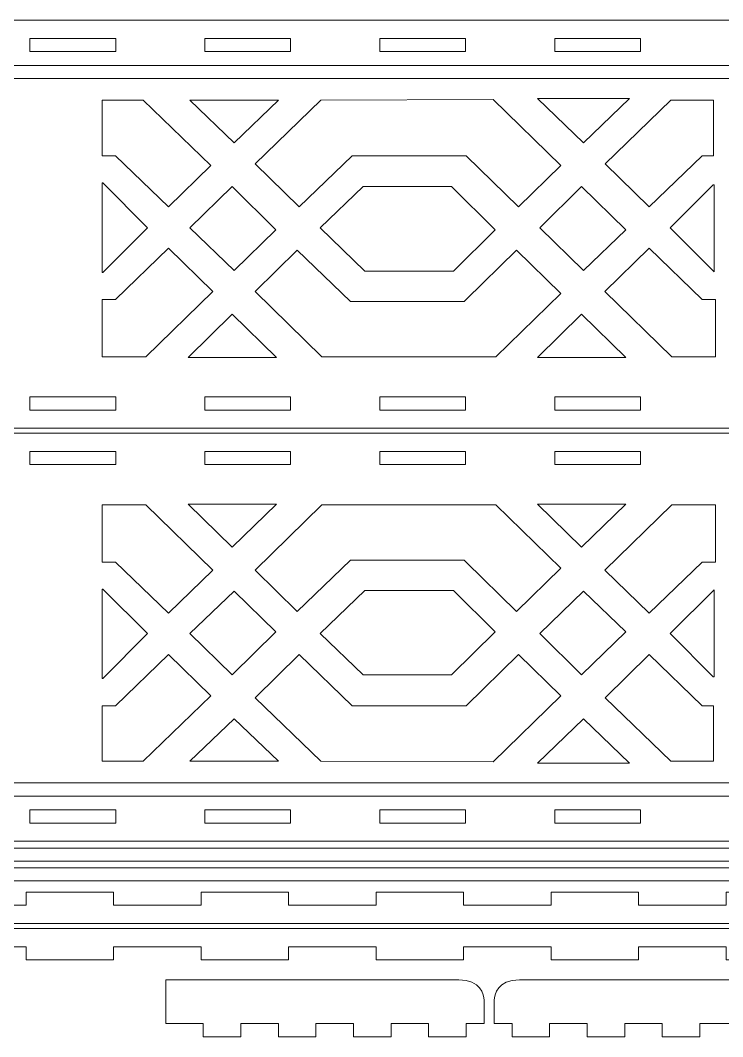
# Model space of a CAD drawing. Header units: millimetres. Extents: x -21 to 528, y 319 to 1051.
# Drawn here: x 97.3 to 290.1, y 772.4 to 1051.4 of the extents above; entities that cross this region are included whole.
import ezdxf

# ---------------------------------------------------------------- set-up
doc = ezdxf.new("R2010")
doc.units = ezdxf.units.MM
doc.header["$MEASUREMENT"] = 0
doc.layers.add('Layer 1', color=7, linetype='Continuous')

msp = doc.modelspace()

# ---------------------------------------------------------------- linework, layer by layer
at = {"layer": 'Layer 1', "color": 240, "lineweight": 9}
for points, knots in [([(-14.3884, 939.388), (-14.3884, 939.388), (339.8342, 939.388), (339.8342, 939.388), (339.8342, 939.388), (339.8342, 939.388), (339.8342, 1051.388), (339.8342, 1051.388), (339.8342, 1051.388), (339.8342, 1051.388), (-14.3884, 1051.388), (-14.3884, 1051.388), (-14.3884, 1051.388), (-17.6905, 1051.388), (-20.3922, 1049.138), (-20.3922, 1046.388), (-20.3922, 1046.388), (-20.3922, 1046.388), (-20.3922, 944.388), (-20.3922, 944.388), (-20.3922, 944.388), (-20.3922, 941.638), (-17.6905, 939.388), (-14.3884, 939.388)], [0, 0, 0, 0, 0.14285714, 0.14285714, 0.14285714, 0.14285714, 0.28571429, 0.28571429, 0.28571429, 0.28571429, 0.42857143, 0.42857143, 0.42857143, 0.42857143, 0.57142857, 0.57142857, 0.57142857, 0.57142857, 0.71428571, 0.71428571, 0.71428571, 0.71428571, 1, 1, 1, 1]), ([(99.9234, 1046.388), (99.9234, 1046.388), (99.9234, 1042.788), (99.9234, 1042.788), (99.9234, 1042.788), (99.9234, 1042.788), (123.4582, 1042.788), (123.4582, 1042.788), (123.4582, 1042.788), (123.4582, 1042.788), (123.4582, 1046.388), (123.4582, 1046.388), (123.4582, 1046.388), (123.4582, 1046.388), (99.9234, 1046.388), (99.9234, 1046.388)], [0, 0, 0, 0, 0.2, 0.2, 0.2, 0.2, 0.4, 0.4, 0.4, 0.4, 0.6, 0.6, 0.6, 0.6, 1, 1, 1, 1]), ([(147.9536, 1046.388), (147.9536, 1046.388), (147.9536, 1042.788), (147.9536, 1042.788), (147.9536, 1042.788), (147.9536, 1042.788), (171.4884, 1042.788), (171.4884, 1042.788), (171.4884, 1042.788), (171.4884, 1042.788), (171.4884, 1046.388), (171.4884, 1046.388), (171.4884, 1046.388), (171.4884, 1046.388), (147.9536, 1046.388), (147.9536, 1046.388)], [0, 0, 0, 0, 0.2, 0.2, 0.2, 0.2, 0.4, 0.4, 0.4, 0.4, 0.6, 0.6, 0.6, 0.6, 1, 1, 1, 1]), ([(195.9838, 1046.388), (195.9838, 1046.388), (195.9838, 1042.788), (195.9838, 1042.788), (195.9838, 1042.788), (195.9838, 1042.788), (219.5186, 1042.788), (219.5186, 1042.788), (219.5186, 1042.788), (219.5186, 1042.788), (219.5186, 1046.388), (219.5186, 1046.388), (219.5186, 1046.388), (219.5186, 1046.388), (195.9838, 1046.388), (195.9838, 1046.388)], [0, 0, 0, 0, 0.2, 0.2, 0.2, 0.2, 0.4, 0.4, 0.4, 0.4, 0.6, 0.6, 0.6, 0.6, 1, 1, 1, 1]), ([(244.014, 1046.388), (244.014, 1046.388), (244.014, 1042.788), (244.014, 1042.788), (244.014, 1042.788), (244.014, 1042.788), (267.5488, 1042.788), (267.5488, 1042.788), (267.5488, 1042.788), (267.5488, 1042.788), (267.5488, 1046.388), (267.5488, 1046.388), (267.5488, 1046.388), (267.5488, 1046.388), (244.014, 1046.388), (244.014, 1046.388)], [0, 0, 0, 0, 0.2, 0.2, 0.2, 0.2, 0.4, 0.4, 0.4, 0.4, 0.6, 0.6, 0.6, 0.6, 1, 1, 1, 1]), ([(179.7406, 1029.44), (179.7406, 1029.44), (161.7063, 1011.9962), (161.7063, 1011.9962), (161.7063, 1011.9962), (161.7063, 1011.9962), (173.844, 1000.1453), (173.844, 1000.1453), (173.844, 1000.1453), (173.844, 1000.1453), (188.4121, 1014.2), (188.4121, 1014.2), (188.4121, 1014.2), (188.4121, 1014.2), (219.6296, 1014.2), (219.6296, 1014.2), (219.6296, 1014.2), (219.6296, 1014.2), (234.0244, 1000.1453), (234.0244, 1000.1453), (234.0244, 1000.1453), (234.0244, 1000.1453), (245.6443, 1011.4906), (245.6443, 1011.4906), (245.6443, 1011.4906), (245.6443, 1011.4906), (227.0872, 1029.6093), (227.0872, 1029.6093), (227.0872, 1029.6093), (227.0872, 1029.6093), (179.7406, 1029.44), (179.7406, 1029.44)], [0, 0, 0, 0, 0.11111111, 0.11111111, 0.11111111, 0.11111111, 0.22222222, 0.22222222, 0.22222222, 0.22222222, 0.33333333, 0.33333333, 0.33333333, 0.33333333, 0.44444444, 0.44444444, 0.44444444, 0.44444444, 0.55555556, 0.55555556, 0.55555556, 0.55555556, 0.66666667, 0.66666667, 0.66666667, 0.66666667, 0.77777778, 0.77777778, 0.77777778, 0.77777778, 1, 1, 1, 1]), ([(251.8877, 1017.756), (251.8877, 1017.756), (264.5483, 1029.948), (264.5483, 1029.948), (264.5483, 1029.948), (264.5483, 1029.948), (239.2274, 1029.948), (239.2274, 1029.948), (239.2274, 1029.948), (239.2274, 1029.948), (251.8877, 1017.756), (251.8877, 1017.756)], [0, 0, 0, 0, 0.25, 0.25, 0.25, 0.25, 0.5, 0.5, 0.5, 0.5, 1, 1, 1, 1]), ([(123.3757, 1014.2), (123.3757, 1014.2), (137.9439, 1000.1453), (137.9439, 1000.1453), (137.9439, 1000.1453), (137.9439, 1000.1453), (149.5637, 1011.4906), (149.5637, 1011.4906), (149.5637, 1011.4906), (149.5637, 1011.4906), (131.0067, 1029.44), (131.0067, 1029.44), (131.0067, 1029.44), (131.0067, 1029.44), (119.7336, 1029.44), (119.7336, 1029.44), (119.7336, 1029.44), (119.7336, 1029.44), (119.7336, 1014.2), (119.7336, 1014.2), (119.7336, 1014.2), (119.7336, 1014.2), (123.3757, 1014.2), (123.3757, 1014.2)], [0, 0, 0, 0, 0.14285714, 0.14285714, 0.14285714, 0.14285714, 0.28571429, 0.28571429, 0.28571429, 0.28571429, 0.42857143, 0.42857143, 0.42857143, 0.42857143, 0.57142857, 0.57142857, 0.57142857, 0.57142857, 0.71428571, 0.71428571, 0.71428571, 0.71428571, 1, 1, 1, 1]), ([(143.8478, 1029.44), (143.8478, 1029.44), (155.9807, 1017.756), (155.9807, 1017.756), (155.9807, 1017.756), (155.9807, 1017.756), (168.1135, 1029.44), (168.1135, 1029.44), (168.1135, 1029.44), (168.1135, 1029.44), (143.8478, 1029.44), (143.8478, 1029.44)], [0, 0, 0, 0, 0.25, 0.25, 0.25, 0.25, 0.5, 0.5, 0.5, 0.5, 1, 1, 1, 1]), ([(257.7869, 1011.9962), (257.7869, 1011.9962), (269.9245, 1000.1453), (269.9245, 1000.1453), (269.9245, 1000.1453), (269.9245, 1000.1453), (284.4927, 1014.2), (284.4927, 1014.2), (284.4927, 1014.2), (284.4927, 1014.2), (287.6145, 1014.2), (287.6145, 1014.2), (287.6145, 1014.2), (287.6145, 1014.2), (287.6145, 1029.44), (287.6145, 1029.44), (287.6145, 1029.44), (287.6145, 1029.44), (275.8212, 1029.44), (275.8212, 1029.44), (275.8212, 1029.44), (275.8212, 1029.44), (257.7869, 1011.9962), (257.7869, 1011.9962)], [0, 0, 0, 0, 0.14285714, 0.14285714, 0.14285714, 0.14285714, 0.28571429, 0.28571429, 0.28571429, 0.28571429, 0.42857143, 0.42857143, 0.42857143, 0.42857143, 0.57142857, 0.57142857, 0.57142857, 0.57142857, 0.71428571, 0.71428571, 0.71428571, 0.71428571, 1, 1, 1, 1]), ([(119.907, 982.196), (119.907, 982.196), (132.2206, 994.388), (132.2206, 994.388), (132.2206, 994.388), (132.2206, 994.388), (119.907, 1006.7493), (119.907, 1006.7493), (119.907, 1006.7493), (119.907, 1006.7493), (119.7336, 1006.7493), (119.7336, 1006.7493), (119.7336, 1006.7493), (119.7336, 1006.7493), (119.7336, 982.196), (119.7336, 982.196), (119.7336, 982.196), (119.7336, 982.196), (119.907, 982.196), (119.907, 982.196)], [0, 0, 0, 0, 0.16666667, 0.16666667, 0.16666667, 0.16666667, 0.33333333, 0.33333333, 0.33333333, 0.33333333, 0.5, 0.5, 0.5, 0.5, 0.66666667, 0.66666667, 0.66666667, 0.66666667, 1, 1, 1, 1]), ([(155.4604, 1005.7333), (155.4604, 1005.7333), (143.8406, 994.388), (143.8406, 994.388), (143.8406, 994.388), (143.8406, 994.388), (155.9807, 982.704), (155.9807, 982.704), (155.9807, 982.704), (155.9807, 982.704), (167.4271, 993.88), (167.4271, 993.88), (167.4271, 993.88), (167.4271, 993.88), (155.4604, 1005.7333), (155.4604, 1005.7333)], [0, 0, 0, 0, 0.2, 0.2, 0.2, 0.2, 0.4, 0.4, 0.4, 0.4, 0.6, 0.6, 0.6, 0.6, 1, 1, 1, 1]), ([(191.3605, 1005.7333), (191.3605, 1005.7333), (179.5709, 994.3844), (179.5709, 994.3844), (179.5709, 994.3844), (179.5709, 994.3844), (191.8808, 982.5346), (191.8808, 982.5346), (191.8808, 982.5346), (191.8808, 982.5346), (216.1536, 982.5346), (216.1536, 982.5346), (216.1536, 982.5346), (216.1536, 982.5346), (227.6076, 993.88), (227.6076, 993.88), (227.6076, 993.88), (227.6076, 993.88), (215.6409, 1005.7333), (215.6409, 1005.7333), (215.6409, 1005.7333), (215.6409, 1005.7333), (191.3605, 1005.7333), (191.3605, 1005.7333)], [0, 0, 0, 0, 0.14285714, 0.14285714, 0.14285714, 0.14285714, 0.28571429, 0.28571429, 0.28571429, 0.28571429, 0.42857143, 0.42857143, 0.42857143, 0.42857143, 0.57142857, 0.57142857, 0.57142857, 0.57142857, 0.71428571, 0.71428571, 0.71428571, 0.71428571, 1, 1, 1, 1]), ([(263.5039, 993.8837), (263.5039, 993.8837), (251.3712, 1005.7296), (251.3712, 1005.7296), (251.3712, 1005.7296), (251.3712, 1005.7296), (239.921, 994.388), (239.921, 994.388), (239.921, 994.388), (239.921, 994.388), (251.8877, 982.704), (251.8877, 982.704), (251.8877, 982.704), (251.8877, 982.704), (263.5039, 993.8837), (263.5039, 993.8837)], [0, 0, 0, 0, 0.2, 0.2, 0.2, 0.2, 0.4, 0.4, 0.4, 0.4, 0.6, 0.6, 0.6, 0.6, 1, 1, 1, 1]), ([(275.6478, 994.388), (275.6478, 994.388), (287.7879, 982.3678), (287.7879, 982.3678), (287.7879, 982.3678), (287.7879, 982.3678), (287.7879, 1006.2413), (287.7879, 1006.2413), (287.7879, 1006.2413), (287.7879, 1006.2413), (287.4554, 1006.2413), (287.4554, 1006.2413), (287.4554, 1006.2413), (287.4554, 1006.2413), (275.6478, 994.388), (275.6478, 994.388)], [0, 0, 0, 0, 0.2, 0.2, 0.2, 0.2, 0.4, 0.4, 0.4, 0.4, 0.6, 0.6, 0.6, 0.6, 1, 1, 1, 1]), ([(131.7003, 958.9973), (131.7003, 958.9973), (150.084, 976.9466), (150.084, 976.9466), (150.084, 976.9466), (150.084, 976.9466), (137.9439, 988.8), (137.9439, 988.8), (137.9439, 988.8), (137.9439, 988.8), (123.3757, 974.7453), (123.3757, 974.7453), (123.3757, 974.7453), (123.3757, 974.7453), (119.7336, 974.7453), (119.7336, 974.7453), (119.7336, 974.7453), (119.7336, 974.7453), (119.7336, 958.9973), (119.7336, 958.9973), (119.7336, 958.9973), (119.7336, 958.9973), (131.7003, 958.9973), (131.7003, 958.9973)], [0, 0, 0, 0, 0.14285714, 0.14285714, 0.14285714, 0.14285714, 0.28571429, 0.28571429, 0.28571429, 0.28571429, 0.42857143, 0.42857143, 0.42857143, 0.42857143, 0.57142857, 0.57142857, 0.57142857, 0.57142857, 0.71428571, 0.71428571, 0.71428571, 0.71428571, 1, 1, 1, 1]), ([(187.8918, 974.2373), (187.8918, 974.2373), (173.3236, 988.292), (173.3236, 988.292), (173.3236, 988.292), (173.3236, 988.292), (161.7038, 976.9466), (161.7038, 976.9466), (161.7038, 976.9466), (161.7038, 976.9466), (180.0875, 958.9973), (180.0875, 958.9973), (180.0875, 958.9973), (180.0875, 958.9973), (227.7809, 958.9973), (227.7809, 958.9973), (227.7809, 958.9973), (227.7809, 958.9973), (245.6443, 976.4386), (245.6443, 976.4386), (245.6443, 976.4386), (245.6443, 976.4386), (233.5041, 988.292), (233.5041, 988.292), (233.5041, 988.292), (233.5041, 988.292), (219.6296, 974.7453), (219.6296, 974.7453), (219.6296, 974.7453), (219.6296, 974.7453), (219.1094, 974.2373), (219.1094, 974.2373), (219.1094, 974.2373), (219.1094, 974.2373), (187.8918, 974.2373), (187.8918, 974.2373)], [0, 0, 0, 0, 0.1, 0.1, 0.1, 0.1, 0.2, 0.2, 0.2, 0.2, 0.3, 0.3, 0.3, 0.3, 0.4, 0.4, 0.4, 0.4, 0.5, 0.5, 0.5, 0.5, 0.6, 0.6, 0.6, 0.6, 0.7, 0.7, 0.7, 0.7, 0.8, 0.8, 0.8, 0.8, 1, 1, 1, 1]), ([(257.7845, 976.9466), (257.7845, 976.9466), (276.1681, 958.9973), (276.1681, 958.9973), (276.1681, 958.9973), (276.1681, 958.9973), (288.1348, 958.9973), (288.1348, 958.9973), (288.1348, 958.9973), (288.1348, 958.9973), (288.1348, 974.7453), (288.1348, 974.7453), (288.1348, 974.7453), (288.1348, 974.7453), (284.4927, 974.7453), (284.4927, 974.7453), (284.4927, 974.7453), (284.4927, 974.7453), (269.9245, 988.8), (269.9245, 988.8), (269.9245, 988.8), (269.9245, 988.8), (257.7845, 976.9466), (257.7845, 976.9466)], [0, 0, 0, 0, 0.14285714, 0.14285714, 0.14285714, 0.14285714, 0.28571429, 0.28571429, 0.28571429, 0.28571429, 0.42857143, 0.42857143, 0.42857143, 0.42857143, 0.57142857, 0.57142857, 0.57142857, 0.57142857, 0.71428571, 0.71428571, 0.71428571, 0.71428571, 1, 1, 1, 1]), ([(155.4604, 970.6813), (155.4604, 970.6813), (143.3202, 958.828), (143.3202, 958.828), (143.3202, 958.828), (143.3202, 958.828), (167.6005, 958.828), (167.6005, 958.828), (167.6005, 958.828), (167.6005, 958.828), (155.4604, 970.6813), (155.4604, 970.6813)], [0, 0, 0, 0, 0.25, 0.25, 0.25, 0.25, 0.5, 0.5, 0.5, 0.5, 1, 1, 1, 1]), ([(251.3675, 970.6813), (251.3675, 970.6813), (239.2274, 958.828), (239.2274, 958.828), (239.2274, 958.828), (239.2274, 958.828), (263.5076, 958.828), (263.5076, 958.828), (263.5076, 958.828), (263.5076, 958.828), (251.3675, 970.6813), (251.3675, 970.6813)], [0, 0, 0, 0, 0.25, 0.25, 0.25, 0.25, 0.5, 0.5, 0.5, 0.5, 1, 1, 1, 1]), ([(99.9234, 947.988), (99.9234, 947.988), (99.9234, 944.388), (99.9234, 944.388), (99.9234, 944.388), (99.9234, 944.388), (123.4582, 944.388), (123.4582, 944.388), (123.4582, 944.388), (123.4582, 944.388), (123.4582, 947.988), (123.4582, 947.988), (123.4582, 947.988), (123.4582, 947.988), (99.9234, 947.988), (99.9234, 947.988)], [0, 0, 0, 0, 0.2, 0.2, 0.2, 0.2, 0.4, 0.4, 0.4, 0.4, 0.6, 0.6, 0.6, 0.6, 1, 1, 1, 1]), ([(147.9536, 947.988), (147.9536, 947.988), (147.9536, 944.388), (147.9536, 944.388), (147.9536, 944.388), (147.9536, 944.388), (171.4884, 944.388), (171.4884, 944.388), (171.4884, 944.388), (171.4884, 944.388), (171.4884, 947.988), (171.4884, 947.988), (171.4884, 947.988), (171.4884, 947.988), (147.9536, 947.988), (147.9536, 947.988)], [0, 0, 0, 0, 0.2, 0.2, 0.2, 0.2, 0.4, 0.4, 0.4, 0.4, 0.6, 0.6, 0.6, 0.6, 1, 1, 1, 1]), ([(195.9838, 947.988), (195.9838, 947.988), (195.9838, 944.388), (195.9838, 944.388), (195.9838, 944.388), (195.9838, 944.388), (219.5186, 944.388), (219.5186, 944.388), (219.5186, 944.388), (219.5186, 944.388), (219.5186, 947.988), (219.5186, 947.988), (219.5186, 947.988), (219.5186, 947.988), (195.9838, 947.988), (195.9838, 947.988)], [0, 0, 0, 0, 0.2, 0.2, 0.2, 0.2, 0.4, 0.4, 0.4, 0.4, 0.6, 0.6, 0.6, 0.6, 1, 1, 1, 1]), ([(244.014, 947.988), (244.014, 947.988), (244.014, 944.388), (244.014, 944.388), (244.014, 944.388), (244.014, 944.388), (267.5488, 944.388), (267.5488, 944.388), (267.5488, 944.388), (267.5488, 944.388), (267.5488, 947.988), (267.5488, 947.988), (267.5488, 947.988), (267.5488, 947.988), (244.014, 947.988), (244.014, 947.988)], [0, 0, 0, 0, 0.2, 0.2, 0.2, 0.2, 0.4, 0.4, 0.4, 0.4, 0.6, 0.6, 0.6, 0.6, 1, 1, 1, 1]), ([(-14.3884, 938.0363), (-14.3884, 938.0363), (339.8342, 938.0363), (339.8342, 938.0363), (339.8342, 938.0363), (339.8342, 938.0363), (339.8342, 826.0363), (339.8342, 826.0363), (339.8342, 826.0363), (339.8342, 826.0363), (-14.3884, 826.0363), (-14.3884, 826.0363), (-14.3884, 826.0363), (-17.6905, 826.0363), (-20.3922, 828.2863), (-20.3922, 831.0363), (-20.3922, 831.0363), (-20.3922, 831.0363), (-20.3922, 933.0363), (-20.3922, 933.0363), (-20.3922, 933.0363), (-20.3922, 935.7863), (-17.6905, 938.0363), (-14.3884, 938.0363)], [0, 0, 0, 0, 0.14285714, 0.14285714, 0.14285714, 0.14285714, 0.28571429, 0.28571429, 0.28571429, 0.28571429, 0.42857143, 0.42857143, 0.42857143, 0.42857143, 0.57142857, 0.57142857, 0.57142857, 0.57142857, 0.71428571, 0.71428571, 0.71428571, 0.71428571, 1, 1, 1, 1]), ([(99.9234, 929.4363), (99.9234, 929.4363), (99.9234, 933.0363), (99.9234, 933.0363), (99.9234, 933.0363), (99.9234, 933.0363), (123.4582, 933.0363), (123.4582, 933.0363), (123.4582, 933.0363), (123.4582, 933.0363), (123.4582, 929.4363), (123.4582, 929.4363), (123.4582, 929.4363), (123.4582, 929.4363), (99.9234, 929.4363), (99.9234, 929.4363)], [0, 0, 0, 0, 0.2, 0.2, 0.2, 0.2, 0.4, 0.4, 0.4, 0.4, 0.6, 0.6, 0.6, 0.6, 1, 1, 1, 1]), ([(147.9536, 929.4363), (147.9536, 929.4363), (147.9536, 933.0363), (147.9536, 933.0363), (147.9536, 933.0363), (147.9536, 933.0363), (171.4884, 933.0363), (171.4884, 933.0363), (171.4884, 933.0363), (171.4884, 933.0363), (171.4884, 929.4363), (171.4884, 929.4363), (171.4884, 929.4363), (171.4884, 929.4363), (147.9536, 929.4363), (147.9536, 929.4363)], [0, 0, 0, 0, 0.2, 0.2, 0.2, 0.2, 0.4, 0.4, 0.4, 0.4, 0.6, 0.6, 0.6, 0.6, 1, 1, 1, 1]), ([(195.9838, 929.4363), (195.9838, 929.4363), (195.9838, 933.0363), (195.9838, 933.0363), (195.9838, 933.0363), (195.9838, 933.0363), (219.5186, 933.0363), (219.5186, 933.0363), (219.5186, 933.0363), (219.5186, 933.0363), (219.5186, 929.4363), (219.5186, 929.4363), (219.5186, 929.4363), (219.5186, 929.4363), (195.9838, 929.4363), (195.9838, 929.4363)], [0, 0, 0, 0, 0.2, 0.2, 0.2, 0.2, 0.4, 0.4, 0.4, 0.4, 0.6, 0.6, 0.6, 0.6, 1, 1, 1, 1]), ([(244.014, 929.4363), (244.014, 929.4363), (244.014, 933.0363), (244.014, 933.0363), (244.014, 933.0363), (244.014, 933.0363), (267.5488, 933.0363), (267.5488, 933.0363), (267.5488, 933.0363), (267.5488, 933.0363), (267.5488, 929.4363), (267.5488, 929.4363), (267.5488, 929.4363), (267.5488, 929.4363), (244.014, 929.4363), (244.014, 929.4363)], [0, 0, 0, 0, 0.2, 0.2, 0.2, 0.2, 0.4, 0.4, 0.4, 0.4, 0.6, 0.6, 0.6, 0.6, 1, 1, 1, 1]), ([(131.7003, 918.427), (131.7003, 918.427), (150.084, 900.4777), (150.084, 900.4777), (150.084, 900.4777), (150.084, 900.4777), (137.9439, 888.6243), (137.9439, 888.6243), (137.9439, 888.6243), (137.9439, 888.6243), (123.3757, 902.679), (123.3757, 902.679), (123.3757, 902.679), (123.3757, 902.679), (119.7336, 902.679), (119.7336, 902.679), (119.7336, 902.679), (119.7336, 902.679), (119.7336, 918.427), (119.7336, 918.427), (119.7336, 918.427), (119.7336, 918.427), (131.7003, 918.427), (131.7003, 918.427)], [0, 0, 0, 0, 0.14285714, 0.14285714, 0.14285714, 0.14285714, 0.28571429, 0.28571429, 0.28571429, 0.28571429, 0.42857143, 0.42857143, 0.42857143, 0.42857143, 0.57142857, 0.57142857, 0.57142857, 0.57142857, 0.71428571, 0.71428571, 0.71428571, 0.71428571, 1, 1, 1, 1]), ([(155.4604, 906.743), (155.4604, 906.743), (143.3202, 918.5963), (143.3202, 918.5963), (143.3202, 918.5963), (143.3202, 918.5963), (167.6005, 918.5963), (167.6005, 918.5963), (167.6005, 918.5963), (167.6005, 918.5963), (155.4604, 906.743), (155.4604, 906.743)], [0, 0, 0, 0, 0.25, 0.25, 0.25, 0.25, 0.5, 0.5, 0.5, 0.5, 1, 1, 1, 1]), ([(187.8918, 903.187), (187.8918, 903.187), (173.3236, 889.1323), (173.3236, 889.1323), (173.3236, 889.1323), (173.3236, 889.1323), (161.7038, 900.4777), (161.7038, 900.4777), (161.7038, 900.4777), (161.7038, 900.4777), (180.0875, 918.427), (180.0875, 918.427), (180.0875, 918.427), (180.0875, 918.427), (227.7809, 918.427), (227.7809, 918.427), (227.7809, 918.427), (227.7809, 918.427), (245.6443, 900.9857), (245.6443, 900.9857), (245.6443, 900.9857), (245.6443, 900.9857), (233.5041, 889.1323), (233.5041, 889.1323), (233.5041, 889.1323), (233.5041, 889.1323), (219.6296, 902.679), (219.6296, 902.679), (219.6296, 902.679), (219.6296, 902.679), (219.1094, 903.187), (219.1094, 903.187), (219.1094, 903.187), (219.1094, 903.187), (187.8918, 903.187), (187.8918, 903.187)], [0, 0, 0, 0, 0.1, 0.1, 0.1, 0.1, 0.2, 0.2, 0.2, 0.2, 0.3, 0.3, 0.3, 0.3, 0.4, 0.4, 0.4, 0.4, 0.5, 0.5, 0.5, 0.5, 0.6, 0.6, 0.6, 0.6, 0.7, 0.7, 0.7, 0.7, 0.8, 0.8, 0.8, 0.8, 1, 1, 1, 1]), ([(251.3675, 906.743), (251.3675, 906.743), (239.2274, 918.5963), (239.2274, 918.5963), (239.2274, 918.5963), (239.2274, 918.5963), (263.5076, 918.5963), (263.5076, 918.5963), (263.5076, 918.5963), (263.5076, 918.5963), (251.3675, 906.743), (251.3675, 906.743)], [0, 0, 0, 0, 0.25, 0.25, 0.25, 0.25, 0.5, 0.5, 0.5, 0.5, 1, 1, 1, 1]), ([(257.7845, 900.4777), (257.7845, 900.4777), (276.1681, 918.427), (276.1681, 918.427), (276.1681, 918.427), (276.1681, 918.427), (288.1348, 918.427), (288.1348, 918.427), (288.1348, 918.427), (288.1348, 918.427), (288.1348, 902.679), (288.1348, 902.679), (288.1348, 902.679), (288.1348, 902.679), (284.4927, 902.679), (284.4927, 902.679), (284.4927, 902.679), (284.4927, 902.679), (269.9245, 888.6243), (269.9245, 888.6243), (269.9245, 888.6243), (269.9245, 888.6243), (257.7845, 900.4777), (257.7845, 900.4777)], [0, 0, 0, 0, 0.14285714, 0.14285714, 0.14285714, 0.14285714, 0.28571429, 0.28571429, 0.28571429, 0.28571429, 0.42857143, 0.42857143, 0.42857143, 0.42857143, 0.57142857, 0.57142857, 0.57142857, 0.57142857, 0.71428571, 0.71428571, 0.71428571, 0.71428571, 1, 1, 1, 1]), ([(119.907, 895.2283), (119.907, 895.2283), (132.2206, 883.0363), (132.2206, 883.0363), (132.2206, 883.0363), (132.2206, 883.0363), (119.907, 870.675), (119.907, 870.675), (119.907, 870.675), (119.907, 870.675), (119.7336, 870.675), (119.7336, 870.675), (119.7336, 870.675), (119.7336, 870.675), (119.7336, 895.2283), (119.7336, 895.2283), (119.7336, 895.2283), (119.7336, 895.2283), (119.907, 895.2283), (119.907, 895.2283)], [0, 0, 0, 0, 0.16666667, 0.16666667, 0.16666667, 0.16666667, 0.33333333, 0.33333333, 0.33333333, 0.33333333, 0.5, 0.5, 0.5, 0.5, 0.66666667, 0.66666667, 0.66666667, 0.66666667, 1, 1, 1, 1]), ([(155.4604, 871.691), (155.4604, 871.691), (143.8406, 883.0363), (143.8406, 883.0363), (143.8406, 883.0363), (143.8406, 883.0363), (155.9807, 894.7203), (155.9807, 894.7203), (155.9807, 894.7203), (155.9807, 894.7203), (167.4271, 883.5443), (167.4271, 883.5443), (167.4271, 883.5443), (167.4271, 883.5443), (155.4604, 871.691), (155.4604, 871.691)], [0, 0, 0, 0, 0.2, 0.2, 0.2, 0.2, 0.4, 0.4, 0.4, 0.4, 0.6, 0.6, 0.6, 0.6, 1, 1, 1, 1]), ([(191.3605, 871.691), (191.3605, 871.691), (179.5709, 883.0399), (179.5709, 883.0399), (179.5709, 883.0399), (179.5709, 883.0399), (191.8808, 894.8897), (191.8808, 894.8897), (191.8808, 894.8897), (191.8808, 894.8897), (216.1536, 894.8897), (216.1536, 894.8897), (216.1536, 894.8897), (216.1536, 894.8897), (227.6076, 883.5443), (227.6076, 883.5443), (227.6076, 883.5443), (227.6076, 883.5443), (215.6409, 871.691), (215.6409, 871.691), (215.6409, 871.691), (215.6409, 871.691), (191.3605, 871.691), (191.3605, 871.691)], [0, 0, 0, 0, 0.14285714, 0.14285714, 0.14285714, 0.14285714, 0.28571429, 0.28571429, 0.28571429, 0.28571429, 0.42857143, 0.42857143, 0.42857143, 0.42857143, 0.57142857, 0.57142857, 0.57142857, 0.57142857, 0.71428571, 0.71428571, 0.71428571, 0.71428571, 1, 1, 1, 1]), ([(263.5039, 883.5406), (263.5039, 883.5406), (251.3712, 871.6947), (251.3712, 871.6947), (251.3712, 871.6947), (251.3712, 871.6947), (239.921, 883.0363), (239.921, 883.0363), (239.921, 883.0363), (239.921, 883.0363), (251.8877, 894.7203), (251.8877, 894.7203), (251.8877, 894.7203), (251.8877, 894.7203), (263.5039, 883.5406), (263.5039, 883.5406)], [0, 0, 0, 0, 0.2, 0.2, 0.2, 0.2, 0.4, 0.4, 0.4, 0.4, 0.6, 0.6, 0.6, 0.6, 1, 1, 1, 1]), ([(275.6478, 883.0363), (275.6478, 883.0363), (287.7879, 895.0565), (287.7879, 895.0565), (287.7879, 895.0565), (287.7879, 895.0565), (287.7879, 871.183), (287.7879, 871.183), (287.7879, 871.183), (287.7879, 871.183), (287.4554, 871.183), (287.4554, 871.183), (287.4554, 871.183), (287.4554, 871.183), (275.6478, 883.0363), (275.6478, 883.0363)], [0, 0, 0, 0, 0.2, 0.2, 0.2, 0.2, 0.4, 0.4, 0.4, 0.4, 0.6, 0.6, 0.6, 0.6, 1, 1, 1, 1]), ([(123.3757, 863.2243), (123.3757, 863.2243), (137.9439, 877.279), (137.9439, 877.279), (137.9439, 877.279), (137.9439, 877.279), (149.5637, 865.9337), (149.5637, 865.9337), (149.5637, 865.9337), (149.5637, 865.9337), (131.0067, 847.9843), (131.0067, 847.9843), (131.0067, 847.9843), (131.0067, 847.9843), (119.7336, 847.9843), (119.7336, 847.9843), (119.7336, 847.9843), (119.7336, 847.9843), (119.7336, 863.2243), (119.7336, 863.2243), (119.7336, 863.2243), (119.7336, 863.2243), (123.3757, 863.2243), (123.3757, 863.2243)], [0, 0, 0, 0, 0.14285714, 0.14285714, 0.14285714, 0.14285714, 0.28571429, 0.28571429, 0.28571429, 0.28571429, 0.42857143, 0.42857143, 0.42857143, 0.42857143, 0.57142857, 0.57142857, 0.57142857, 0.57142857, 0.71428571, 0.71428571, 0.71428571, 0.71428571, 1, 1, 1, 1]), ([(179.7406, 847.9843), (179.7406, 847.9843), (161.7063, 865.4281), (161.7063, 865.4281), (161.7063, 865.4281), (161.7063, 865.4281), (173.844, 877.279), (173.844, 877.279), (173.844, 877.279), (173.844, 877.279), (188.4121, 863.2243), (188.4121, 863.2243), (188.4121, 863.2243), (188.4121, 863.2243), (219.6296, 863.2243), (219.6296, 863.2243), (219.6296, 863.2243), (219.6296, 863.2243), (234.0244, 877.279), (234.0244, 877.279), (234.0244, 877.279), (234.0244, 877.279), (245.6443, 865.9337), (245.6443, 865.9337), (245.6443, 865.9337), (245.6443, 865.9337), (227.0872, 847.815), (227.0872, 847.815), (227.0872, 847.815), (227.0872, 847.815), (179.7406, 847.9843), (179.7406, 847.9843)], [0, 0, 0, 0, 0.11111111, 0.11111111, 0.11111111, 0.11111111, 0.22222222, 0.22222222, 0.22222222, 0.22222222, 0.33333333, 0.33333333, 0.33333333, 0.33333333, 0.44444444, 0.44444444, 0.44444444, 0.44444444, 0.55555556, 0.55555556, 0.55555556, 0.55555556, 0.66666667, 0.66666667, 0.66666667, 0.66666667, 0.77777778, 0.77777778, 0.77777778, 0.77777778, 1, 1, 1, 1]), ([(257.7869, 865.4281), (257.7869, 865.4281), (269.9245, 877.279), (269.9245, 877.279), (269.9245, 877.279), (269.9245, 877.279), (284.4927, 863.2243), (284.4927, 863.2243), (284.4927, 863.2243), (284.4927, 863.2243), (287.6145, 863.2243), (287.6145, 863.2243), (287.6145, 863.2243), (287.6145, 863.2243), (287.6145, 847.9843), (287.6145, 847.9843), (287.6145, 847.9843), (287.6145, 847.9843), (275.8212, 847.9843), (275.8212, 847.9843), (275.8212, 847.9843), (275.8212, 847.9843), (257.7869, 865.4281), (257.7869, 865.4281)], [0, 0, 0, 0, 0.14285714, 0.14285714, 0.14285714, 0.14285714, 0.28571429, 0.28571429, 0.28571429, 0.28571429, 0.42857143, 0.42857143, 0.42857143, 0.42857143, 0.57142857, 0.57142857, 0.57142857, 0.57142857, 0.71428571, 0.71428571, 0.71428571, 0.71428571, 1, 1, 1, 1]), ([(143.8478, 847.9843), (143.8478, 847.9843), (155.9807, 859.6683), (155.9807, 859.6683), (155.9807, 859.6683), (155.9807, 859.6683), (168.1135, 847.9843), (168.1135, 847.9843), (168.1135, 847.9843), (168.1135, 847.9843), (143.8478, 847.9843), (143.8478, 847.9843)], [0, 0, 0, 0, 0.25, 0.25, 0.25, 0.25, 0.5, 0.5, 0.5, 0.5, 1, 1, 1, 1]), ([(251.8877, 859.6683), (251.8877, 859.6683), (264.5483, 847.4763), (264.5483, 847.4763), (264.5483, 847.4763), (264.5483, 847.4763), (239.2274, 847.4763), (239.2274, 847.4763), (239.2274, 847.4763), (239.2274, 847.4763), (251.8877, 859.6683), (251.8877, 859.6683)], [0, 0, 0, 0, 0.25, 0.25, 0.25, 0.25, 0.5, 0.5, 0.5, 0.5, 1, 1, 1, 1]), ([(99.9234, 831.0363), (99.9234, 831.0363), (99.9234, 834.6363), (99.9234, 834.6363), (99.9234, 834.6363), (99.9234, 834.6363), (123.4582, 834.6363), (123.4582, 834.6363), (123.4582, 834.6363), (123.4582, 834.6363), (123.4582, 831.0363), (123.4582, 831.0363), (123.4582, 831.0363), (123.4582, 831.0363), (99.9234, 831.0363), (99.9234, 831.0363)], [0, 0, 0, 0, 0.2, 0.2, 0.2, 0.2, 0.4, 0.4, 0.4, 0.4, 0.6, 0.6, 0.6, 0.6, 1, 1, 1, 1]), ([(147.9536, 831.0363), (147.9536, 831.0363), (147.9536, 834.6363), (147.9536, 834.6363), (147.9536, 834.6363), (147.9536, 834.6363), (171.4884, 834.6363), (171.4884, 834.6363), (171.4884, 834.6363), (171.4884, 834.6363), (171.4884, 831.0363), (171.4884, 831.0363), (171.4884, 831.0363), (171.4884, 831.0363), (147.9536, 831.0363), (147.9536, 831.0363)], [0, 0, 0, 0, 0.2, 0.2, 0.2, 0.2, 0.4, 0.4, 0.4, 0.4, 0.6, 0.6, 0.6, 0.6, 1, 1, 1, 1]), ([(195.9838, 831.0363), (195.9838, 831.0363), (195.9838, 834.6363), (195.9838, 834.6363), (195.9838, 834.6363), (195.9838, 834.6363), (219.5186, 834.6363), (219.5186, 834.6363), (219.5186, 834.6363), (219.5186, 834.6363), (219.5186, 831.0363), (219.5186, 831.0363), (219.5186, 831.0363), (219.5186, 831.0363), (195.9838, 831.0363), (195.9838, 831.0363)], [0, 0, 0, 0, 0.2, 0.2, 0.2, 0.2, 0.4, 0.4, 0.4, 0.4, 0.6, 0.6, 0.6, 0.6, 1, 1, 1, 1]), ([(244.014, 831.0363), (244.014, 831.0363), (244.014, 834.6363), (244.014, 834.6363), (244.014, 834.6363), (244.014, 834.6363), (267.5488, 834.6363), (267.5488, 834.6363), (267.5488, 834.6363), (267.5488, 834.6363), (267.5488, 831.0363), (267.5488, 831.0363), (267.5488, 831.0363), (267.5488, 831.0363), (244.014, 831.0363), (244.014, 831.0363)], [0, 0, 0, 0, 0.2, 0.2, 0.2, 0.2, 0.4, 0.4, 0.4, 0.4, 0.6, 0.6, 0.6, 0.6, 1, 1, 1, 1]), ([(-20.9492, 820.5204), (-20.9492, 820.5204), (313.3639, 820.5204), (313.3639, 820.5204), (313.3639, 820.5204), (313.3639, 820.5204), (313.3639, 824.1204), (313.3639, 824.1204), (313.3639, 824.1204), (313.3639, 824.1204), (-20.9492, 824.1204), (-20.9492, 824.1204), (-20.9492, 824.1204), (-20.9492, 824.1204), (-20.9492, 820.5204), (-20.9492, 820.5204)], [0, 0, 0, 0, 0.2, 0.2, 0.2, 0.2, 0.4, 0.4, 0.4, 0.4, 0.6, 0.6, 0.6, 0.6, 1, 1, 1, 1]), ([(-20.9492, 815.1236), (-20.9492, 815.1236), (313.3639, 815.1236), (313.3639, 815.1236), (313.3639, 815.1236), (313.3639, 815.1236), (313.3639, 818.7236), (313.3639, 818.7236), (313.3639, 818.7236), (313.3639, 818.7236), (-20.9492, 818.7236), (-20.9492, 818.7236), (-20.9492, 818.7236), (-20.9492, 818.7236), (-20.9492, 815.1236), (-20.9492, 815.1236)], [0, 0, 0, 0, 0.2, 0.2, 0.2, 0.2, 0.4, 0.4, 0.4, 0.4, 0.6, 0.6, 0.6, 0.6, 1, 1, 1, 1]), ([(74.841, 812.0836), (74.841, 812.0836), (50.821, 812.0836), (50.821, 812.0836), (50.821, 812.0836), (50.821, 812.0836), (50.821, 808.4836), (50.821, 808.4836), (50.821, 808.4836), (50.821, 808.4836), (26.801, 808.4836), (26.801, 808.4836), (26.801, 808.4836), (26.801, 808.4836), (26.801, 812.0836), (26.801, 812.0836), (26.801, 812.0836), (26.801, 812.0836), (2.781, 812.0836), (2.781, 812.0836), (2.781, 812.0836), (2.781, 812.0836), (2.781, 808.4836), (2.781, 808.4836), (2.781, 808.4836), (2.781, 808.4836), (-21.239, 808.4837), (-21.239, 808.4837), (-21.239, 808.4837), (-21.239, 805.7335), (-18.5377, 803.4836), (-15.2336, 803.4836), (-15.2336, 803.4836), (-15.2336, 803.4836), (322.3874, 803.4836), (322.3874, 803.4836), (322.3874, 803.4836), (322.3874, 803.4836), (322.3874, 808.4836), (322.3874, 808.4836), (322.3874, 808.4836), (322.3874, 808.4836), (315.041, 808.4836), (315.041, 808.4836), (315.041, 808.4836), (315.041, 808.4836), (315.041, 812.0836), (315.041, 812.0836), (315.041, 812.0836), (315.041, 812.0836), (291.021, 812.0836), (291.021, 812.0836), (291.021, 812.0836), (291.021, 812.0836), (291.021, 808.4836), (291.021, 808.4836), (291.021, 808.4836), (291.021, 808.4836), (267.001, 808.4836), (267.001, 808.4836), (267.001, 808.4836), (267.001, 808.4836), (267.001, 812.0836), (267.001, 812.0836), (267.001, 812.0836), (267.001, 812.0836), (242.981, 812.0836), (242.981, 812.0836), (242.981, 812.0836), (242.981, 812.0836), (242.981, 808.4836), (242.981, 808.4836), (242.981, 808.4836), (242.981, 808.4836), (218.961, 808.4836), (218.961, 808.4836), (218.961, 808.4836), (218.961, 808.4836), (218.961, 812.0836), (218.961, 812.0836), (218.961, 812.0836), (218.961, 812.0836), (194.941, 812.0836), (194.941, 812.0836), (194.941, 812.0836), (194.941, 812.0836), (194.941, 808.4836), (194.941, 808.4836), (194.941, 808.4836), (194.941, 808.4836), (170.921, 808.4836), (170.921, 808.4836), (170.921, 808.4836), (170.921, 808.4836), (170.921, 812.0836), (170.921, 812.0836), (170.921, 812.0836), (170.921, 812.0836), (146.901, 812.0836), (146.901, 812.0836), (146.901, 812.0836), (146.901, 812.0836), (146.901, 808.4836), (146.901, 808.4836), (146.901, 808.4836), (146.901, 808.4836), (122.881, 808.4836), (122.881, 808.4836), (122.881, 808.4836), (122.881, 808.4836), (122.881, 812.0836), (122.881, 812.0836), (122.881, 812.0836), (122.881, 812.0836), (98.861, 812.0836), (98.861, 812.0836), (98.861, 812.0836), (98.861, 812.0836), (98.861, 808.4836), (98.861, 808.4836), (98.861, 808.4836), (98.861, 808.4836), (74.841, 808.4836), (74.841, 808.4836), (74.841, 808.4836), (74.841, 808.4836), (74.841, 812.0836), (74.841, 812.0836)], [0, 0, 0, 0, 0.03030303, 0.03030303, 0.03030303, 0.03030303, 0.06060606, 0.06060606, 0.06060606, 0.06060606, 0.09090909, 0.09090909, 0.09090909, 0.09090909, 0.12121212, 0.12121212, 0.12121212, 0.12121212, 0.15151515, 0.15151515, 0.15151515, 0.15151515, 0.18181818, 0.18181818, 0.18181818, 0.18181818, 0.21212121, 0.21212121, 0.21212121, 0.21212121, 0.24242424, 0.24242424, 0.24242424, 0.24242424, 0.27272727, 0.27272727, 0.27272727, 0.27272727, 0.3030303, 0.3030303, 0.3030303, 0.3030303, 0.33333333, 0.33333333, 0.33333333, 0.33333333, 0.36363636, 0.36363636, 0.36363636, 0.36363636, 0.39393939, 0.39393939, 0.39393939, 0.39393939, 0.42424242, 0.42424242, 0.42424242, 0.42424242, 0.45454545, 0.45454545, 0.45454545, 0.45454545, 0.48484848, 0.48484848, 0.48484848, 0.48484848, 0.51515152, 0.51515152, 0.51515152, 0.51515152, 0.54545455, 0.54545455, 0.54545455, 0.54545455, 0.57575758, 0.57575758, 0.57575758, 0.57575758, 0.60606061, 0.60606061, 0.60606061, 0.60606061, 0.63636364, 0.63636364, 0.63636364, 0.63636364, 0.66666667, 0.66666667, 0.66666667, 0.66666667, 0.6969697, 0.6969697, 0.6969697, 0.6969697, 0.72727273, 0.72727273, 0.72727273, 0.72727273, 0.75757576, 0.75757576, 0.75757576, 0.75757576, 0.78787879, 0.78787879, 0.78787879, 0.78787879, 0.81818182, 0.81818182, 0.81818182, 0.81818182, 0.84848485, 0.84848485, 0.84848485, 0.84848485, 0.87878788, 0.87878788, 0.87878788, 0.87878788, 0.90909091, 0.90909091, 0.90909091, 0.90909091, 0.93939394, 0.93939394, 0.93939394, 0.93939394, 1, 1, 1, 1]), ([(74.841, 793.4536), (74.841, 793.4536), (50.821, 793.4536), (50.821, 793.4536), (50.821, 793.4536), (50.821, 793.4536), (50.821, 797.0536), (50.821, 797.0536), (50.821, 797.0536), (50.821, 797.0536), (26.801, 797.0536), (26.801, 797.0536), (26.801, 797.0536), (26.801, 797.0536), (26.801, 793.4536), (26.801, 793.4536), (26.801, 793.4536), (26.801, 793.4536), (2.781, 793.4536), (2.781, 793.4536), (2.781, 793.4536), (2.781, 793.4536), (2.781, 797.0536), (2.781, 797.0536), (2.781, 797.0536), (2.781, 797.0536), (-21.239, 797.0535), (-21.239, 797.0535), (-21.239, 797.0535), (-21.239, 799.8037), (-18.5377, 802.0536), (-15.2336, 802.0536), (-15.2336, 802.0536), (-15.2336, 802.0536), (322.3874, 802.0536), (322.3874, 802.0536), (322.3874, 802.0536), (322.3874, 802.0536), (322.3874, 797.0536), (322.3874, 797.0536), (322.3874, 797.0536), (322.3874, 797.0536), (315.041, 797.0536), (315.041, 797.0536), (315.041, 797.0536), (315.041, 797.0536), (315.041, 793.4536), (315.041, 793.4536), (315.041, 793.4536), (315.041, 793.4536), (291.021, 793.4536), (291.021, 793.4536), (291.021, 793.4536), (291.021, 793.4536), (291.021, 797.0536), (291.021, 797.0536), (291.021, 797.0536), (291.021, 797.0536), (267.001, 797.0536), (267.001, 797.0536), (267.001, 797.0536), (267.001, 797.0536), (267.001, 793.4536), (267.001, 793.4536), (267.001, 793.4536), (267.001, 793.4536), (242.981, 793.4536), (242.981, 793.4536), (242.981, 793.4536), (242.981, 793.4536), (242.981, 797.0536), (242.981, 797.0536), (242.981, 797.0536), (242.981, 797.0536), (218.961, 797.0536), (218.961, 797.0536), (218.961, 797.0536), (218.961, 797.0536), (218.961, 793.4536), (218.961, 793.4536), (218.961, 793.4536), (218.961, 793.4536), (194.941, 793.4536), (194.941, 793.4536), (194.941, 793.4536), (194.941, 793.4536), (194.941, 797.0536), (194.941, 797.0536), (194.941, 797.0536), (194.941, 797.0536), (170.921, 797.0536), (170.921, 797.0536), (170.921, 797.0536), (170.921, 797.0536), (170.921, 793.4536), (170.921, 793.4536), (170.921, 793.4536), (170.921, 793.4536), (146.901, 793.4536), (146.901, 793.4536), (146.901, 793.4536), (146.901, 793.4536), (146.901, 797.0536), (146.901, 797.0536), (146.901, 797.0536), (146.901, 797.0536), (122.881, 797.0536), (122.881, 797.0536), (122.881, 797.0536), (122.881, 797.0536), (122.881, 793.4536), (122.881, 793.4536), (122.881, 793.4536), (122.881, 793.4536), (98.861, 793.4536), (98.861, 793.4536), (98.861, 793.4536), (98.861, 793.4536), (98.861, 797.0536), (98.861, 797.0536), (98.861, 797.0536), (98.861, 797.0536), (74.841, 797.0536), (74.841, 797.0536), (74.841, 797.0536), (74.841, 797.0536), (74.841, 793.4536), (74.841, 793.4536)], [0, 0, 0, 0, 0.03030303, 0.03030303, 0.03030303, 0.03030303, 0.06060606, 0.06060606, 0.06060606, 0.06060606, 0.09090909, 0.09090909, 0.09090909, 0.09090909, 0.12121212, 0.12121212, 0.12121212, 0.12121212, 0.15151515, 0.15151515, 0.15151515, 0.15151515, 0.18181818, 0.18181818, 0.18181818, 0.18181818, 0.21212121, 0.21212121, 0.21212121, 0.21212121, 0.24242424, 0.24242424, 0.24242424, 0.24242424, 0.27272727, 0.27272727, 0.27272727, 0.27272727, 0.3030303, 0.3030303, 0.3030303, 0.3030303, 0.33333333, 0.33333333, 0.33333333, 0.33333333, 0.36363636, 0.36363636, 0.36363636, 0.36363636, 0.39393939, 0.39393939, 0.39393939, 0.39393939, 0.42424242, 0.42424242, 0.42424242, 0.42424242, 0.45454545, 0.45454545, 0.45454545, 0.45454545, 0.48484848, 0.48484848, 0.48484848, 0.48484848, 0.51515152, 0.51515152, 0.51515152, 0.51515152, 0.54545455, 0.54545455, 0.54545455, 0.54545455, 0.57575758, 0.57575758, 0.57575758, 0.57575758, 0.60606061, 0.60606061, 0.60606061, 0.60606061, 0.63636364, 0.63636364, 0.63636364, 0.63636364, 0.66666667, 0.66666667, 0.66666667, 0.66666667, 0.6969697, 0.6969697, 0.6969697, 0.6969697, 0.72727273, 0.72727273, 0.72727273, 0.72727273, 0.75757576, 0.75757576, 0.75757576, 0.75757576, 0.78787879, 0.78787879, 0.78787879, 0.78787879, 0.81818182, 0.81818182, 0.81818182, 0.81818182, 0.84848485, 0.84848485, 0.84848485, 0.84848485, 0.87878788, 0.87878788, 0.87878788, 0.87878788, 0.90909091, 0.90909091, 0.90909091, 0.90909091, 0.93939394, 0.93939394, 0.93939394, 0.93939394, 1, 1, 1, 1]), ([(217.6354, 787.9824), (223.7008, 787.9824), (224.5081, 783.9304), (224.5939, 782.3676), (224.5939, 782.3676), (224.5939, 782.3676), (224.5939, 775.9824), (224.5939, 775.9824), (224.5939, 775.9824), (224.5939, 775.9824), (219.6828, 775.9824), (219.6828, 775.9824), (219.6828, 775.9824), (219.6828, 775.9824), (219.6828, 772.3824), (219.6828, 772.3824), (219.6828, 772.3824), (219.6828, 772.3824), (209.3717, 772.3824), (209.3717, 772.3824), (209.3717, 772.3824), (209.3717, 772.3824), (209.3717, 775.9824), (209.3717, 775.9824), (209.3717, 775.9824), (209.3717, 775.9824), (199.0606, 775.9824), (199.0606, 775.9824), (199.0606, 775.9824), (199.0606, 775.9824), (199.0606, 772.3824), (199.0606, 772.3824), (199.0606, 772.3824), (199.0606, 772.3824), (188.7495, 772.3824), (188.7495, 772.3824), (188.7495, 772.3824), (188.7495, 772.3824), (188.7495, 775.9824), (188.7495, 775.9824), (188.7495, 775.9824), (188.7495, 775.9824), (178.4383, 775.9824), (178.4383, 775.9824), (178.4383, 775.9824), (178.4383, 775.9824), (178.4383, 772.3824), (178.4383, 772.3824), (178.4383, 772.3824), (178.4383, 772.3824), (168.1272, 772.3824), (168.1272, 772.3824), (168.1272, 772.3824), (168.1272, 772.3824), (168.1272, 775.9824), (168.1272, 775.9824), (168.1272, 775.9824), (168.1272, 775.9824), (157.8161, 775.9824), (157.8161, 775.9824), (157.8161, 775.9824), (157.8161, 775.9824), (157.8161, 772.3824), (157.8161, 772.3824), (157.8161, 772.3824), (157.8161, 772.3824), (147.505, 772.3824), (147.505, 772.3824), (147.505, 772.3824), (147.505, 772.3824), (147.505, 775.9824), (147.505, 775.9824), (147.505, 775.9824), (147.505, 775.9824), (137.1939, 775.9824), (137.1939, 775.9824), (137.1939, 775.9824), (137.1939, 775.9824), (137.1939, 787.9824), (137.1939, 787.9824), (137.1939, 787.9824), (137.1939, 787.9824), (217.6354, 787.9824), (217.6354, 787.9824)], [0, 0, 0, 0, 0.04545455, 0.04545455, 0.04545455, 0.04545455, 0.09090909, 0.09090909, 0.09090909, 0.09090909, 0.13636364, 0.13636364, 0.13636364, 0.13636364, 0.18181818, 0.18181818, 0.18181818, 0.18181818, 0.22727273, 0.22727273, 0.22727273, 0.22727273, 0.27272727, 0.27272727, 0.27272727, 0.27272727, 0.31818182, 0.31818182, 0.31818182, 0.31818182, 0.36363636, 0.36363636, 0.36363636, 0.36363636, 0.40909091, 0.40909091, 0.40909091, 0.40909091, 0.45454545, 0.45454545, 0.45454545, 0.45454545, 0.5, 0.5, 0.5, 0.5, 0.54545455, 0.54545455, 0.54545455, 0.54545455, 0.59090909, 0.59090909, 0.59090909, 0.59090909, 0.63636364, 0.63636364, 0.63636364, 0.63636364, 0.68181818, 0.68181818, 0.68181818, 0.68181818, 0.72727273, 0.72727273, 0.72727273, 0.72727273, 0.77272727, 0.77272727, 0.77272727, 0.77272727, 0.81818182, 0.81818182, 0.81818182, 0.81818182, 0.86363636, 0.86363636, 0.86363636, 0.86363636, 0.90909091, 0.90909091, 0.90909091, 0.90909091, 1, 1, 1, 1]), ([(234.3225, 787.9824), (228.2571, 787.9824), (227.4498, 783.9304), (227.364, 782.3676), (227.364, 782.3676), (227.364, 782.3676), (227.364, 775.9824), (227.364, 775.9824), (227.364, 775.9824), (227.364, 775.9824), (232.2751, 775.9824), (232.2751, 775.9824), (232.2751, 775.9824), (232.2751, 775.9824), (232.2751, 772.3824), (232.2751, 772.3824), (232.2751, 772.3824), (232.2751, 772.3824), (242.5862, 772.3824), (242.5862, 772.3824), (242.5862, 772.3824), (242.5862, 772.3824), (242.5862, 775.9824), (242.5862, 775.9824), (242.5862, 775.9824), (242.5862, 775.9824), (252.8973, 775.9824), (252.8973, 775.9824), (252.8973, 775.9824), (252.8973, 775.9824), (252.8973, 772.3824), (252.8973, 772.3824), (252.8973, 772.3824), (252.8973, 772.3824), (263.2084, 772.3824), (263.2084, 772.3824), (263.2084, 772.3824), (263.2084, 772.3824), (263.2084, 775.9824), (263.2084, 775.9824), (263.2084, 775.9824), (263.2084, 775.9824), (273.5196, 775.9824), (273.5196, 775.9824), (273.5196, 775.9824), (273.5196, 775.9824), (273.5196, 772.3824), (273.5196, 772.3824), (273.5196, 772.3824), (273.5196, 772.3824), (283.8307, 772.3824), (283.8307, 772.3824), (283.8307, 772.3824), (283.8307, 772.3824), (283.8307, 775.9824), (283.8307, 775.9824), (283.8307, 775.9824), (283.8307, 775.9824), (294.1418, 775.9824), (294.1418, 775.9824), (294.1418, 775.9824), (294.1418, 775.9824), (294.1418, 772.3824), (294.1418, 772.3824), (294.1418, 772.3824), (294.1418, 772.3824), (304.4529, 772.3824), (304.4529, 772.3824), (304.4529, 772.3824), (304.4529, 772.3824), (304.4529, 775.9824), (304.4529, 775.9824), (304.4529, 775.9824), (304.4529, 775.9824), (314.764, 775.9824), (314.764, 775.9824), (314.764, 775.9824), (314.764, 775.9824), (314.764, 787.9824), (314.764, 787.9824), (314.764, 787.9824), (314.764, 787.9824), (234.3225, 787.9824), (234.3225, 787.9824)], [0, 0, 0, 0, 0.04545455, 0.04545455, 0.04545455, 0.04545455, 0.09090909, 0.09090909, 0.09090909, 0.09090909, 0.13636364, 0.13636364, 0.13636364, 0.13636364, 0.18181818, 0.18181818, 0.18181818, 0.18181818, 0.22727273, 0.22727273, 0.22727273, 0.22727273, 0.27272727, 0.27272727, 0.27272727, 0.27272727, 0.31818182, 0.31818182, 0.31818182, 0.31818182, 0.36363636, 0.36363636, 0.36363636, 0.36363636, 0.40909091, 0.40909091, 0.40909091, 0.40909091, 0.45454545, 0.45454545, 0.45454545, 0.45454545, 0.5, 0.5, 0.5, 0.5, 0.54545455, 0.54545455, 0.54545455, 0.54545455, 0.59090909, 0.59090909, 0.59090909, 0.59090909, 0.63636364, 0.63636364, 0.63636364, 0.63636364, 0.68181818, 0.68181818, 0.68181818, 0.68181818, 0.72727273, 0.72727273, 0.72727273, 0.72727273, 0.77272727, 0.77272727, 0.77272727, 0.77272727, 0.81818182, 0.81818182, 0.81818182, 0.81818182, 0.86363636, 0.86363636, 0.86363636, 0.86363636, 0.90909091, 0.90909091, 0.90909091, 0.90909091, 1, 1, 1, 1])]:
    msp.add_open_spline(points, degree=3, knots=knots, dxfattribs=at)
at = {"layer": 'Layer 1', "color": 140, "lineweight": 9}
for points in [[(-11.0789, 1038.988), (-11.0789, 1038.988), (323.2342, 1038.988), (323.2342, 1038.988), (323.2342, 1038.988), (323.2342, 1038.988), (323.2342, 1035.388), (323.2342, 1035.388), (323.2342, 1035.388), (323.2342, 1035.388), (-11.0789, 1035.388), (-11.0789, 1035.388), (-11.0789, 1035.388), (-11.0789, 1035.388), (-11.0789, 1038.988), (-11.0789, 1038.988)], [(-11.0789, 838.4363), (-11.0789, 838.4363), (323.2342, 838.4363), (323.2342, 838.4363), (323.2342, 838.4363), (323.2342, 838.4363), (323.2342, 842.0363), (323.2342, 842.0363), (323.2342, 842.0363), (323.2342, 842.0363), (-11.0789, 842.0363), (-11.0789, 842.0363), (-11.0789, 842.0363), (-11.0789, 842.0363), (-11.0789, 838.4363), (-11.0789, 838.4363)]]:
    msp.add_open_spline(points, degree=3, knots=[0, 0, 0, 0, 0.2, 0.2, 0.2, 0.2, 0.4, 0.4, 0.4, 0.4, 0.6, 0.6, 0.6, 0.6, 1, 1, 1, 1], dxfattribs=at)

doc.saveas('drawing.dxf')
